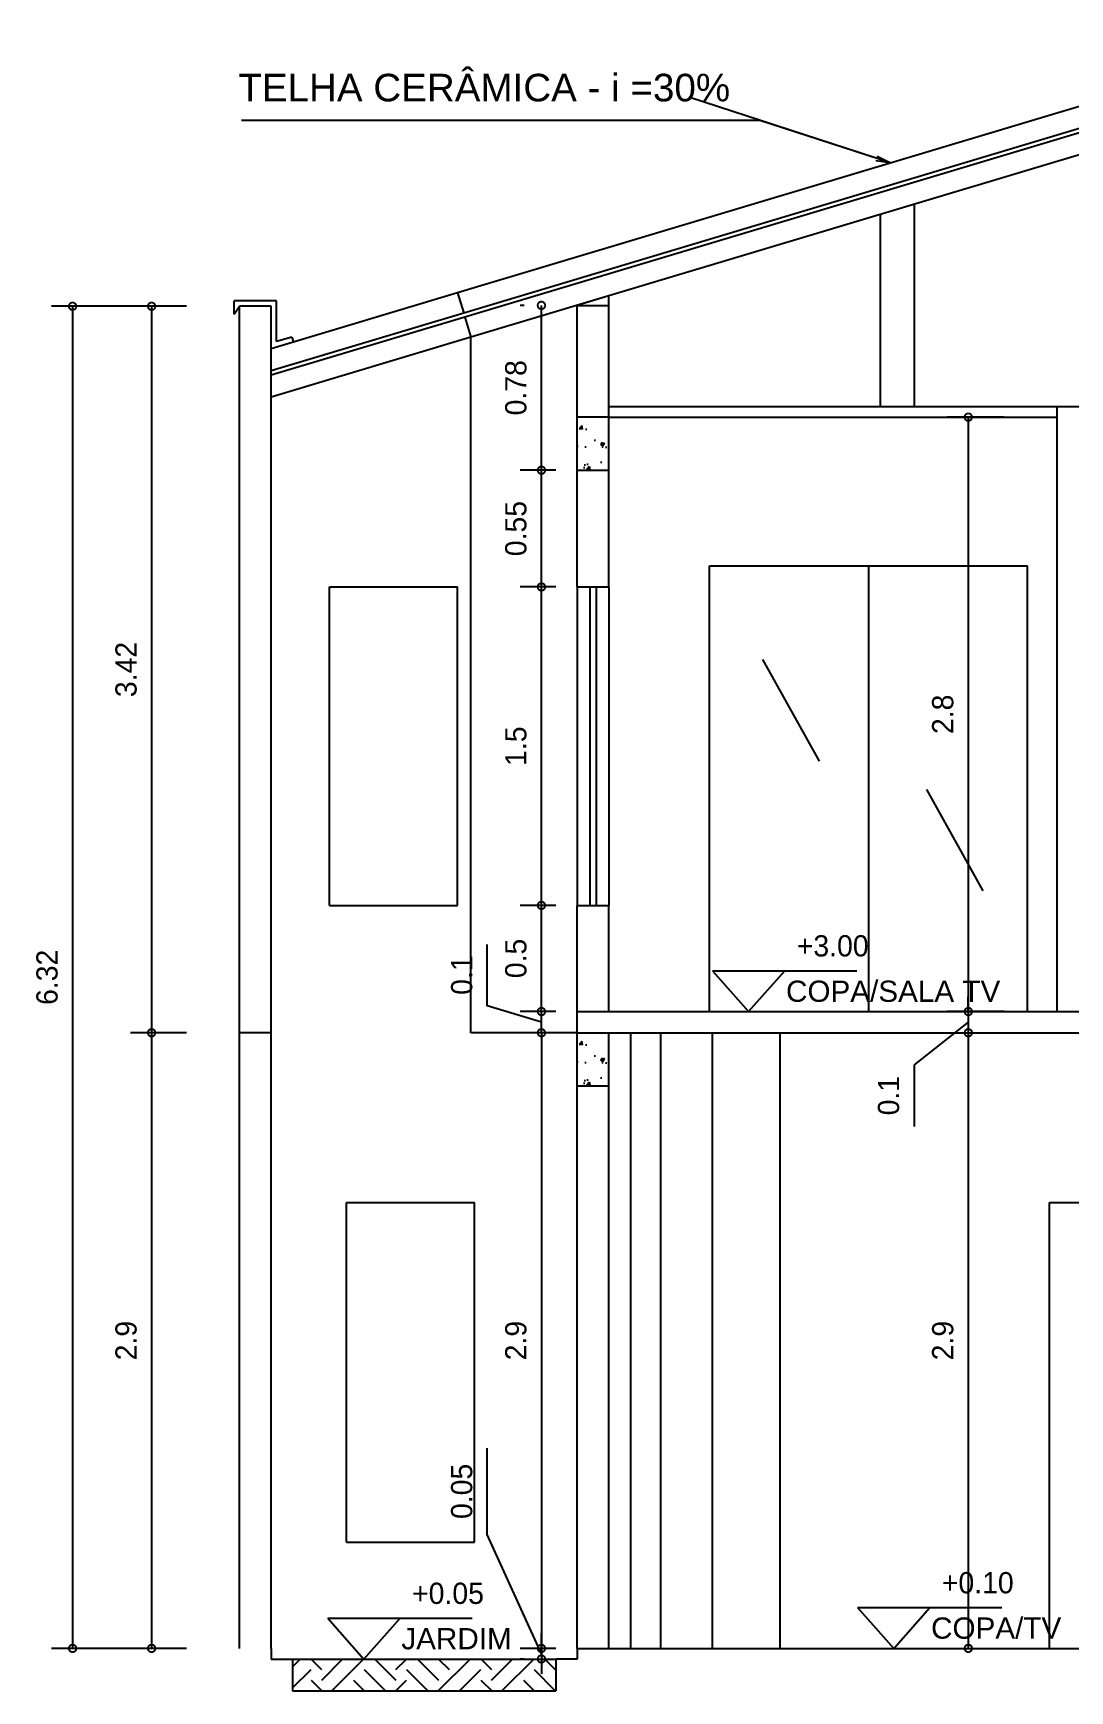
# Model space of a CAD drawing. Extents: x 130 to 509, y 87 to 225.
# Drawn here: x 372.58 to 377.46, y 141.76 to 149.57 of the extents above; entities that cross this region are included whole.
import ezdxf

# ---------------------------------------------------------------- set-up
doc = ezdxf.new("R2010")
doc.units = 0
doc.header["$LTSCALE"] = 7
doc.layers.get('0').update_dxf_attribs({"linetype": 'CONTINUOUS'})
doc.layers.get('DEFPOINTS').update_dxf_attribs({"linetype": 'CONTINUOUS'})
for name, color, linetype in [('02', 2, 'CONTINUOUS'), ('03', 3, 'CONTINUOUS'), ('04', 4, 'CONTINUOUS'), ('05', 5, 'CONTINUOUS'), ('06', 6, 'CONTINUOUS'), ('40', 4, 'CONTINUOUS'), ('50', 5, 'CONTINUOUS'), ('COTAS', 7, 'CONTINUOUS'), ('TEXTO', 3, 'CONTINUOUS')]:
    doc.layers.add(name, color=color, linetype=linetype)
doc.styles.add('ARIAL', font='arial.ttf', dxfattribs={"height": 0.075})
doc.dimstyles.get("Standard").update_dxf_attribs({"dimtxt": 0.18, "dimasz": 0.18, "dimexe": 0.18, "dimexo": 0.0625, "dimgap": 0.09, "dimtad": 0, "dimtih": 1, "dimtoh": 1, "dimdec": 4, "dimzin": 0, "dimdsep": 46, "dimtxsty": 'Standard', "dimcen": 0.09, "dimadec": 0, "dimazin": 0, "dimtfac": 1, "dimtdec": 4, "dimtofl": 0, "dimtmove": 0, "dimatfit": 3, "dimfxl": 1, "dimtolj": 1, "dimtzin": 0, "dimarcsym": 0})

# ---------------------------------------------------------------- blocks, each defined once
blk = doc.blocks.new('_DOTSMALL')
at = {"color": 0, "linetype": 'ByBlock', "const_width": 0.5}
blk.add_lwpolyline([(-0.0625, 0, 1), (0.0625, 0, 1)], format="xyb", close=True, dxfattribs=at)
blk = doc.blocks.new('*D281')
at = {"color": 0, "linetype": 'ByBlock'}
for p, q in [((471.9489, 144.8636), (471.9307, 144.8636)), ((472.0307, 144.8636), (472.0307, 141.9636)), ((472.0989, 141.9636), (471.9307, 141.9636))]:
    blk.add_line(p, q, dxfattribs=at)
at = {"layer": 'DEFPOINTS', "color": 0, "linetype": 'ByBlock'}
for p in [(472.1989, 144.8636), (472.0307, 141.9636), (472.3489, 141.9636)]:
    blk.add_point(p, dxfattribs=at)
at = {"color": 0, "linetype": 'ByBlock', "xscale": 0.07, "yscale": 0.07, "zscale": 0.07}
for p, rotation in [((472.0307, 144.8636), 90), ((472.0307, 141.9636), 270)]:
    blk.add_blockref('_DOTSMALL', p, dxfattribs=dict(at, rotation=rotation))
at = {"color": 2, "linetype": 'ByBlock', "insert": (471.9107, 143.4136), "char_height": 0.1, "attachment_point": 5, "rotation": 90}
blk.add_mtext('\\A1;2.9', dxfattribs=at)
blk = doc.blocks.new('*D282')
at = {"layer": 'COTAS', "color": 0}
for p, q in [((374.7178, 142.5), (374.7178, 142.9067)), ((374.9728, 141.9386), (374.7178, 142.5)), ((374.9728, 141.9636), (374.9728, 142.0336)), ((374.8909, 141.9136), (374.8728, 141.9136)), ((374.9728, 141.9636), (374.9728, 141.9136)), ((374.9728, 141.9636), (374.9728, 141.9136)), ((374.9728, 141.9136), (374.9728, 141.8436))]:
    blk.add_line(p, q, dxfattribs=at)
at = {"layer": 'DEFPOINTS', "color": 0}
for p in [(374.9728, 141.9136), (375.1409, 141.9136), (375.2909, 141.9636)]:
    blk.add_point(p, dxfattribs=at)
at = {"layer": 'COTAS', "color": 0, "xscale": 0.07, "yscale": 0.07, "zscale": 0.07}
for p, rotation in [((374.9728, 141.9636), 270), ((374.9728, 141.9136), 90)]:
    blk.add_blockref('_DOTSMALL', p, dxfattribs=dict(at, rotation=rotation))
at = {"layer": 'COTAS', "color": 2, "insert": (374.5978, 142.7033), "char_height": 0.1, "attachment_point": 5, "rotation": 90}
blk.add_mtext('\\A1;0.05', dxfattribs=at)
blk = doc.blocks.new('*D283')
at = {"layer": 'COTAS', "color": 0}
for p, q in [((374.7178, 144.9901), (374.7178, 145.2801)), ((374.9728, 144.9636), (374.9728, 145.0336)), ((374.9728, 144.9136), (374.7178, 144.9901)), ((375.0409, 144.9636), (374.8728, 144.9636)), ((374.9728, 144.8636), (374.9728, 144.9636)), ((374.9728, 144.8636), (374.9728, 144.9636)), ((374.9728, 144.8636), (374.9728, 144.7936))]:
    blk.add_line(p, q, dxfattribs=at)
at = {"layer": 'DEFPOINTS', "color": 0}
for p in [(374.9728, 144.9636), (375.2909, 144.9636), (375.1409, 144.8636)]:
    blk.add_point(p, dxfattribs=at)
at = {"layer": 'COTAS', "color": 0, "xscale": 0.07, "yscale": 0.07, "zscale": 0.07}
for p, rotation in [((374.9728, 144.9636), 270), ((374.9728, 144.8636), 90)]:
    blk.add_blockref('_DOTSMALL', p, dxfattribs=dict(at, rotation=rotation))
at = {"layer": 'COTAS', "color": 2, "insert": (374.5978, 145.1351), "char_height": 0.1, "attachment_point": 5, "rotation": 90}
blk.add_mtext('\\A1;0.1', dxfattribs=at)
blk = doc.blocks.new('*D284')
at = {"layer": 'COTAS', "color": 0}
for p, q in [((375.0409, 145.4636), (374.8728, 145.4636)), ((374.9728, 144.9636), (374.9728, 145.4636))]:
    blk.add_line(p, q, dxfattribs=at)
at = {"layer": 'DEFPOINTS', "color": 0}
for p in [(374.9728, 145.4636), (375.2909, 145.4636), (375.2909, 144.9636)]:
    blk.add_point(p, dxfattribs=at)
at = {"layer": 'COTAS', "color": 0, "xscale": 0.07, "yscale": 0.07, "zscale": 0.07}
for p, rotation in [((374.9728, 145.4636), 90), ((374.9728, 144.9636), 270)]:
    blk.add_blockref('_DOTSMALL', p, dxfattribs=dict(at, rotation=rotation))
at = {"layer": 'COTAS', "color": 2, "insert": (374.8528, 145.2136), "char_height": 0.1, "attachment_point": 5, "rotation": 90}
blk.add_mtext('\\A1;0.5', dxfattribs=at)
blk = doc.blocks.new('*D285')
at = {"layer": 'COTAS', "color": 0}
for p, q in [((375.0409, 146.9636), (374.8728, 146.9636)), ((374.9728, 145.4636), (374.9728, 146.9636))]:
    blk.add_line(p, q, dxfattribs=at)
at = {"layer": 'DEFPOINTS', "color": 0}
for p in [(374.9728, 146.9636), (375.2909, 146.9636), (375.2909, 145.4636)]:
    blk.add_point(p, dxfattribs=at)
at = {"layer": 'COTAS', "color": 0, "xscale": 0.07, "yscale": 0.07, "zscale": 0.07}
for p, rotation in [((374.9728, 146.9636), 90), ((374.9728, 145.4636), 270)]:
    blk.add_blockref('_DOTSMALL', p, dxfattribs=dict(at, rotation=rotation))
at = {"layer": 'COTAS', "color": 2, "insert": (374.8528, 146.2136), "char_height": 0.1, "attachment_point": 5, "rotation": 90}
blk.add_mtext('\\A1;1.5', dxfattribs=at)
blk = doc.blocks.new('*D286')
at = {"layer": 'COTAS', "color": 0}
for p, q in [((375.0409, 147.5136), (374.8728, 147.5136)), ((374.9728, 146.9636), (374.9728, 147.5136))]:
    blk.add_line(p, q, dxfattribs=at)
at = {"layer": 'DEFPOINTS', "color": 0}
for p in [(374.9728, 147.5136), (375.2909, 147.5136), (375.2909, 146.9636)]:
    blk.add_point(p, dxfattribs=at)
at = {"layer": 'COTAS', "color": 0, "xscale": 0.07, "yscale": 0.07, "zscale": 0.07}
for p, rotation in [((374.9728, 147.5136), 90), ((374.9728, 146.9636), 270)]:
    blk.add_blockref('_DOTSMALL', p, dxfattribs=dict(at, rotation=rotation))
at = {"layer": 'COTAS', "color": 2, "insert": (374.8528, 147.2386), "char_height": 0.1, "attachment_point": 5, "rotation": 90}
blk.add_mtext('\\A1;0.55', dxfattribs=at)
blk = doc.blocks.new('*D287')
at = {"layer": 'COTAS', "color": 0}
for p, q in [((374.8909, 148.2901), (374.8728, 148.2901)), ((374.9728, 147.5136), (374.9728, 148.2901))]:
    blk.add_line(p, q, dxfattribs=at)
at = {"layer": 'DEFPOINTS', "color": 0}
for p in [(374.9728, 148.2901), (375.1409, 148.2901), (375.2909, 147.5136)]:
    blk.add_point(p, dxfattribs=at)
at = {"layer": 'COTAS', "color": 0, "xscale": 0.07, "yscale": 0.07, "zscale": 0.07}
for p, rotation in [((374.9728, 148.2901), 90), ((374.9728, 147.5136), 270)]:
    blk.add_blockref('_DOTSMALL', p, dxfattribs=dict(at, rotation=rotation))
at = {"layer": 'COTAS', "color": 2, "insert": (374.8528, 147.9019), "char_height": 0.1, "attachment_point": 5, "rotation": 90}
blk.add_mtext('\\A1;0.78', dxfattribs=at)
blk = doc.blocks.new('*D288')
at = {"color": 0, "linetype": 'ByBlock'}
for p, q in [((470.3589, 148.2859), (470.0952, 148.2859)), ((470.1952, 148.2859), (470.1952, 144.8636)), ((470.3589, 144.8636), (470.0952, 144.8636))]:
    blk.add_line(p, q, dxfattribs=at)
at = {"layer": 'DEFPOINTS', "color": 0, "linetype": 'ByBlock'}
for p in [(470.6089, 148.2859), (470.1952, 144.8636), (470.6089, 144.8636)]:
    blk.add_point(p, dxfattribs=at)
at = {"color": 0, "linetype": 'ByBlock', "xscale": 0.07, "yscale": 0.07, "zscale": 0.07}
for p, rotation in [((470.1952, 148.2859), 90), ((470.1952, 144.8636), 270)]:
    blk.add_blockref('_DOTSMALL', p, dxfattribs=dict(at, rotation=rotation))
at = {"color": 2, "linetype": 'ByBlock', "insert": (470.0752, 146.5748), "char_height": 0.1, "attachment_point": 5, "rotation": 90}
blk.add_mtext('\\A1;3.42', dxfattribs=at)
blk = doc.blocks.new('*D289')
at = {"layer": 'COTAS', "color": 0}
for p, q in [((373.1373, 144.8636), (373.1373, 141.9636)), ((373.3009, 141.9636), (373.0373, 141.9636))]:
    blk.add_line(p, q, dxfattribs=at)
at = {"layer": 'DEFPOINTS', "color": 0}
for p in [(373.5509, 144.8636), (373.1373, 141.9636), (373.5509, 141.9636)]:
    blk.add_point(p, dxfattribs=at)
at = {"layer": 'COTAS', "color": 0, "xscale": 0.07, "yscale": 0.07, "zscale": 0.07}
for p, rotation in [((373.1373, 144.8636), 90), ((373.1373, 141.9636), 270)]:
    blk.add_blockref('_DOTSMALL', p, dxfattribs=dict(at, rotation=rotation))
at = {"layer": 'COTAS', "color": 2, "insert": (373.0173, 143.4136), "char_height": 0.1, "attachment_point": 5, "rotation": 90}
blk.add_mtext('\\A1;2.9', dxfattribs=at)
blk = doc.blocks.new('*D290')
at = {"color": 0, "linetype": 'ByBlock'}
for p, q in [((470.3589, 148.2859), (469.7231, 148.2859)), ((469.8231, 148.2859), (469.8231, 141.9636)), ((470.3589, 141.9636), (469.7231, 141.9636))]:
    blk.add_line(p, q, dxfattribs=at)
at = {"layer": 'DEFPOINTS', "color": 0, "linetype": 'ByBlock'}
for p in [(470.6089, 148.2859), (469.8231, 141.9636), (470.6089, 141.9636)]:
    blk.add_point(p, dxfattribs=at)
at = {"color": 0, "linetype": 'ByBlock', "xscale": 0.07, "yscale": 0.07, "zscale": 0.07}
for p, rotation in [((469.8231, 148.2859), 90), ((469.8231, 141.9636), 270)]:
    blk.add_blockref('_DOTSMALL', p, dxfattribs=dict(at, rotation=rotation))
at = {"color": 2, "linetype": 'ByBlock', "insert": (469.7031, 145.1248), "char_height": 0.1, "attachment_point": 5, "rotation": 90}
blk.add_mtext('\\A1;6.32', dxfattribs=at)
blk = doc.blocks.new('*D292')
at = {"color": 0, "linetype": 'ByBlock'}
for p, q in [((474.2089, 147.7636), (473.9408, 147.7636)), ((474.0408, 147.7636), (474.0408, 144.9636)), ((474.2089, 144.9636), (473.9408, 144.9636))]:
    blk.add_line(p, q, dxfattribs=at)
at = {"layer": 'DEFPOINTS', "color": 0, "linetype": 'ByBlock'}
for p in [(474.4589, 147.7636), (474.0408, 144.9636), (474.4589, 144.9636)]:
    blk.add_point(p, dxfattribs=at)
at = {"color": 0, "linetype": 'ByBlock', "xscale": 0.07, "yscale": 0.07, "zscale": 0.07}
for p, rotation in [((474.0408, 147.7636), 90), ((474.0408, 144.9636), 270)]:
    blk.add_blockref('_DOTSMALL', p, dxfattribs=dict(at, rotation=rotation))
at = {"color": 2, "linetype": 'ByBlock', "insert": (473.9208, 146.3636), "char_height": 0.1, "attachment_point": 5, "rotation": 90}
blk.add_mtext('\\A1;2.8', dxfattribs=at)
blk = doc.blocks.new('*D293')
at = {"layer": 'COTAS', "color": 0}
for p, q in [((376.9829, 144.9636), (376.9829, 145.0336)), ((376.9829, 144.9636), (376.9829, 144.8636)), ((376.9829, 144.9636), (376.9829, 144.8636)), ((376.9829, 144.9136), (376.7279, 144.7125)), ((376.7539, 144.8636), (376.8829, 144.8636)), ((376.9829, 144.8636), (376.9829, 144.7936)), ((376.7279, 144.7125), (376.7279, 144.4225))]:
    blk.add_line(p, q, dxfattribs=at)
at = {"layer": 'DEFPOINTS', "color": 0}
for p in [(377.4009, 144.9636), (376.9829, 144.8636), (377.0039, 144.8636)]:
    blk.add_point(p, dxfattribs=at)
at = {"layer": 'COTAS', "color": 0, "xscale": 0.07, "yscale": 0.07, "zscale": 0.07}
for p, rotation in [((376.9829, 144.9636), 270), ((376.9829, 144.8636), 90)]:
    blk.add_blockref('_DOTSMALL', p, dxfattribs=dict(at, rotation=rotation))
at = {"layer": 'COTAS', "color": 2, "insert": (376.6079, 144.5675), "char_height": 0.1, "attachment_point": 5, "rotation": 90}
blk.add_mtext('\\A1;0.1', dxfattribs=at)
blk = doc.blocks.new('*D294')
at = {"layer": 'COTAS', "color": 0}
for p, q in [((376.9829, 144.8636), (376.9829, 141.9636)), ((376.7539, 141.9636), (376.8829, 141.9636))]:
    blk.add_line(p, q, dxfattribs=at)
at = {"layer": 'DEFPOINTS', "color": 0}
for p in [(377.0039, 144.8636), (376.9829, 141.9636), (377.0039, 141.9636)]:
    blk.add_point(p, dxfattribs=at)
at = {"layer": 'COTAS', "color": 0, "xscale": 0.07, "yscale": 0.07, "zscale": 0.07}
for p, rotation in [((376.9829, 144.8636), 90), ((376.9829, 141.9636), 270)]:
    blk.add_blockref('_DOTSMALL', p, dxfattribs=dict(at, rotation=rotation))
at = {"layer": 'COTAS', "color": 2, "insert": (376.8629, 143.4136), "char_height": 0.1, "attachment_point": 5, "rotation": 90}
blk.add_mtext('\\A1;2.9', dxfattribs=at)

msp = doc.modelspace()

# ---------------------------------------------------------------- hatches: boundary and pattern name
at = {"layer": '02'}
h = msp.add_hatch(dxfattribs=at)
h.set_pattern_fill('AR-CONC', color=256, scale=0.001, style=0)
h.set_pattern_definition([(50, (-28.87222, 32.11421), (0.18218467, -0.015939086), [0.01905, -0.20955]), (355, (-28.87222, 32.11421), (-0.03524283, 0.19105664), [0.01524, -0.16764]), (100.451, (-28.85704, 32.11288), (0.1469425, 0.17511669), [0.01619, -0.17809]), (46.1842, (-28.87222, 32.16501), (0.27107904, -0.04204233), [0.028575, -0.314325]), (96.6356, (-28.84963, 32.1615), (0.23740423, 0.24742556), [0.024285, -0.267135]), (351.184, (-28.87222, 32.165), (0.2374046, 0.24742512), [0.02286, -0.25146]), (21, (-28.84682, 32.15231), (0.15161488, -0.10226552), [0.01905, -0.20955]), (326, (-28.84682, 32.15231), (0.06180203, 0.18418797), [0.01524, -0.16764]), (71.4514, (-28.83418, 32.14379), (0.21341649, 0.08192286), [0.01619, -0.17809]), (37.5, (-28.87222, 32.11421), (0.003088603, 0.084555039), [0, -0.165608, 0, -0.17018, 0, -0.168275]), (7.5, (-28.87222, 32.11421), (0.066819663, 0.100180575), [0, -0.097028, 0, -0.161798, 0, -0.064135]), (327.5, (-28.92886, 32.11421), (0.135590595, -0.005728744), [0, -0.0635, 0, -0.19812, 0, -0.26289]), (317.5, (-28.95426, 32.11421), (0.14812918, 0.02542649), [0, -0.08255, 0, -0.131572, 0, -0.18669])])
h.paths.add_polyline_path([(375.2909, 147.7636), (375.1409, 147.7636), (375.1409, 147.5136), (375.2909, 147.5136)])
h = msp.add_hatch(dxfattribs=at)
h.set_pattern_fill('AR-CONC', color=256, scale=0.001, style=0)
h.set_pattern_definition([(50, (-28.87222, 29.21421), (0.18218467, -0.015939086), [0.01905, -0.20955]), (355, (-28.87222, 29.21421), (-0.03524283, 0.19105664), [0.01524, -0.16764]), (100.451, (-28.85704, 29.21288), (0.1469425, 0.17511669), [0.01619, -0.17809]), (46.1842, (-28.87222, 29.26501), (0.27107904, -0.04204233), [0.028575, -0.314325]), (96.6356, (-28.84963, 29.2615), (0.23740423, 0.24742556), [0.024285, -0.267135]), (351.184, (-28.87222, 29.265), (0.2374046, 0.24742512), [0.02286, -0.25146]), (21, (-28.84682, 29.25231), (0.15161488, -0.10226552), [0.01905, -0.20955]), (326, (-28.84682, 29.25231), (0.06180203, 0.18418797), [0.01524, -0.16764]), (71.4514, (-28.83418, 29.24379), (0.21341649, 0.08192286), [0.01619, -0.17809]), (37.5, (-28.87222, 29.21421), (0.003088603, 0.084555039), [0, -0.165608, 0, -0.17018, 0, -0.168275]), (7.5, (-28.87222, 29.21421), (0.066819663, 0.100180575), [0, -0.097028, 0, -0.161798, 0, -0.064135]), (327.5, (-28.92886, 29.21421), (0.135590595, -0.005728744), [0, -0.0635, 0, -0.19812, 0, -0.26289]), (317.5, (-28.95426, 29.21421), (0.14812918, 0.02542649), [0, -0.08255, 0, -0.131572, 0, -0.18669])])
h.paths.add_polyline_path([(375.2909, 144.8636), (375.1409, 144.8636), (375.1409, 144.6136), (375.2909, 144.6136)])
h = msp.add_hatch(dxfattribs=at)
h.set_pattern_fill('SOLO2', color=256, scale=0.5, style=0)
h.set_pattern_definition([(45, (-24.46222, 32.21421), (0.1, 0.3), [0.28284271, -0.28284271]), (45, (-24.41222, 32.16421), (0.1, 0.3), [0.28284271, -0.28284271]), (315, (-24.36222, 32.1642), (0.3, 0.1), [0.14142136, -0.14142136]), (315, (-24.31222, 32.2142), (0.3, 0.1), [0.14142136, -0.14142136]), (315, (-24.26222, 32.2642), (0.3, 0.1), [0.14142136, -0.14142136]), (315, (-24.21222, 32.3142), (0.3, 0.1), [0.14142136, -0.14142136])])
h.paths.add_polyline_path([(373.8009, 141.9136), (373.8009, 141.7636), (375.0409, 141.7636), (375.0409, 141.9136)])

# ---------------------------------------------------------------- linework, layer by layer
for p, q in [((376.5124, 147.0636), (376.5124, 144.9636)), ((375.1409, 146.9636), (375.2909, 146.9636)), ((375.1409, 146.9636), (375.1409, 145.4636)), ((375.2909, 146.9636), (375.2909, 145.4636)), ((375.1409, 145.4636), (375.2909, 145.4636)), ((375.3933, 141.9636), (375.3933, 144.8636)), ((375.5348, 141.9636), (375.5348, 144.8636)), ((375.7786, 141.9636), (375.7786, 144.8636)), ((376.0968, 141.9636), (376.0968, 144.8636)), ((373.8009, 141.9136), (375.0409, 141.9136))]:
    msp.add_line(p, q, dxfattribs=at)
at = {"layer": '03'}
for p, q in [((373.7259, 148.3109), (373.5259, 148.3109)), ((373.5259, 148.248), (373.5259, 148.3109)), ((374.5783, 148.3491), (373.7009, 148.0859)), ((373.7259, 148.1195), (373.7259, 148.3109)), ((373.5259, 148.248), (373.5509, 148.2859)), ((374.607, 148.2533), (373.7009, 147.9815)), ((374.6125, 148.235), (373.7009, 147.9615)), ((374.6409, 148.1403), (373.7009, 147.8571)), ((373.7978, 148.1411), (373.7259, 148.1195)), ((373.7978, 148.1411), (373.805, 148.1171))]:
    msp.add_line(p, q, dxfattribs=at)
at = {"layer": '04'}
for p, q in [((375.7637, 144.9636), (375.7637, 147.0636)), ((375.7637, 147.0636), (377.261, 147.0636)), ((377.261, 144.9636), (377.261, 147.0636)), ((373.9751, 146.9636), (374.577, 146.9636)), ((373.9751, 145.4636), (373.9751, 146.9636)), ((374.577, 145.4636), (374.577, 146.9636)), ((375.2009, 146.9636), (375.2009, 145.4636)), ((375.2309, 146.9636), (375.2309, 145.4636)), ((373.9751, 145.4636), (374.577, 145.4636)), ((374.055, 142.4636), (374.055, 144.0636)), ((374.055, 144.0636), (374.6569, 144.0636)), ((374.6569, 142.4636), (374.6569, 144.0636)), ((377.3655, 141.9636), (377.3655, 144.0636)), ((377.3655, 144.0636), (378.1655, 144.0636)), ((374.055, 142.4636), (374.6569, 142.4636))]:
    msp.add_line(p, q, dxfattribs=at)
at = {"layer": '05'}
for p, q in [((374.6409, 144.8636), (374.6409, 148.1403)), ((375.2909, 147.8136), (377.4009, 147.8136)), ((375.2909, 147.7636), (377.4009, 147.7636)), ((375.1409, 144.8636), (374.6409, 144.8636))]:
    msp.add_line(p, q, dxfattribs=at)
at = {"layer": '06'}
for p, q in [((375.2909, 148.3351), (375.1409, 148.2901)), ((375.1409, 146.9636), (375.1409, 148.2901)), ((375.1409, 148.2901), (375.2909, 148.2901)), ((375.2909, 146.9636), (375.2909, 148.3351)), ((375.2909, 148.2901), (375.2909, 148.3351)), ((375.2909, 147.7636), (375.1409, 147.7636)), ((377.4009, 144.9636), (377.4009, 147.8136)), ((377.4009, 147.8136), (377.5509, 147.8136)), ((375.1409, 147.5136), (375.2909, 147.5136)), ((375.1409, 144.9636), (375.1409, 145.4636)), ((375.2909, 144.9636), (375.2909, 145.4636)), ((375.1409, 141.9636), (375.1409, 144.9636)), ((375.1409, 144.9636), (383.1209, 144.9636)), ((373.5509, 141.9636), (373.5509, 144.8636)), ((373.7009, 144.8636), (373.5509, 144.8636)), ((373.7009, 141.9636), (373.7009, 144.8636)), ((375.1409, 144.8636), (383.1209, 144.8636)), ((375.2909, 141.9636), (375.2909, 144.8636)), ((375.1409, 144.6136), (375.2909, 144.6136)), ((373.7009, 141.9636), (373.7009, 141.9136)), ((373.7009, 141.9136), (373.8009, 141.9136)), ((373.8009, 141.9136), (373.8009, 141.7636)), ((375.0409, 141.9136), (375.0409, 141.7636)), ((375.1409, 141.9136), (375.0409, 141.9136)), ((375.1409, 141.9636), (382.1765, 141.9636)), ((375.1409, 141.9636), (375.1409, 141.9136)), ((375.1409, 141.9636), (375.1409, 141.9136)), ((373.8009, 141.7636), (375.0409, 141.7636))]:
    msp.add_line(p, q, dxfattribs=at)
at = {"layer": '40'}
for p, q in [((378.6559, 149.448), (374.6125, 148.235)), ((378.6559, 149.3436), (374.6409, 148.1403)), ((376.7284, 148.7654), (376.7284, 147.8136)), ((376.5684, 148.7174), (376.5684, 147.8136)), ((374.6125, 148.235), (374.6409, 148.1403))]:
    msp.add_line(p, q, dxfattribs=at)
at = {"layer": '50'}
for p, q in [((378.6559, 149.5724), (374.5783, 148.3491)), ((378.6559, 149.468), (374.607, 148.2533)), ((374.5783, 148.3491), (374.607, 148.2533)), ((373.5509, 144.8636), (373.5509, 148.2859)), ((373.7009, 148.2859), (373.5509, 148.2859)), ((373.7009, 144.8636), (373.7009, 148.2859))]:
    msp.add_line(p, q, dxfattribs=at)
at = {"layer": 'COTAS'}
for p, q in [((376.0141, 146.6212), (376.28, 146.143)), ((376.7853, 146.0102), (377.0512, 145.532)), ((375.7786, 145.1561), (375.9485, 144.9636)), ((375.7786, 145.1561), (376.4584, 145.1561)), ((375.9485, 144.9636), (376.1184, 145.1561)), ((376.4616, 142.1561), (377.1414, 142.1561)), ((376.4616, 142.1561), (376.6316, 141.9636)), ((376.6316, 141.9636), (376.8015, 142.1561)), ((373.9673, 142.1061), (374.647, 142.1061)), ((373.9673, 142.1061), (374.1372, 141.9136)), ((374.1372, 141.9136), (374.3071, 142.1061))]:
    msp.add_line(p, q, dxfattribs=at)

# ---------------------------------------------------------------- texts
for s, p in [('+3.00', (376.1752, 145.2231)), ('+0.10', (376.8582, 142.2231)), ('+0.05', (374.3638, 142.1731))]:
    msp.add_text(s, height=0.1, dxfattribs=at).set_placement(p)
at = {"layer": 'TEXTO', "style": 'ARIAL'}
for s, p in [('COPA/SALA TV', (376.1244, 145.0093)), ('JARDIM', (374.3131, 141.9593)), ('COPA/TV', (376.8075, 142.0093))]:
    msp.add_text(s, height=0.1, dxfattribs=at).set_placement(p)
at = {"layer": 'TEXTO', "insert": (375.8614, 149.3151), "char_height": 0.13, "attachment_point": 6, "style": 'ARIAL'}
msp.add_mtext('TELHA CERÂMICA - i =30%', dxfattribs=at)

# ---------------------------------------------------------------- dimensions: what is measured, and where the dimension line sits
at = {"layer": 'COTAS'}
for base, p1, p2, picture, middle in [((372.7652, 141.9636), (373.5509, 148.2859), (373.5509, 141.9636), '*D290', (372.6452, 145.1248)), ((373.1373, 144.8636), (373.5509, 148.2859), (373.5509, 144.8636), '*D288', (373.0173, 146.5748)), ((376.9829, 144.9636), (377.4009, 147.7636), (377.4009, 144.9636), '*D292', (376.8629, 146.3636)), ((374.9728, 141.9636), (375.1409, 144.8636), (375.2909, 141.9636), '*D281', (374.8528, 143.4136))]:
    dim = msp.add_linear_dim(base=base, p1=p1, p2=p2, angle=90, dimstyle='Standard', override={"dimtxt": 0.1, "dimasz": 0.07, "dimexe": 0.1, "dimexo": 0.25, "dimgap": 0.07, "dimtad": 1, "dimtih": 0, "dimtoh": 0, "dimdec": 2, "dimzin": 8, "dimblk1": 'DOTSMALL', "dimblk2": 'DOTSMALL', "dimsah": 1, "dimcen": -0.1, "dimclrt": 2, "dimtdec": 2, "dimtofl": 1}, dxfattribs=at)
    dim.commit()
    dim.dimension.update_dxf_attribs({"geometry": picture, "text_midpoint": middle, "insert": (-97.0579, 0)})
for base, p1, p2, picture, middle in [((374.9728, 148.2901), (375.2909, 147.5136), (375.1409, 148.2901), '*D287', (374.8528, 147.9019)), ((374.9728, 147.5136), (375.2909, 146.9636), (375.2909, 147.5136), '*D286', (374.8528, 147.2386)), ((374.9728, 146.9636), (375.2909, 145.4636), (375.2909, 146.9636), '*D285', (374.8528, 146.2136)), ((374.9728, 145.4636), (375.2909, 144.9636), (375.2909, 145.4636), '*D284', (374.8528, 145.2136)), ((374.9728, 144.9636), (375.1409, 144.8636), (375.2909, 144.9636), '*D283', (374.5978, 145.0601)), ((373.1373, 141.9636), (373.5509, 144.8636), (373.5509, 141.9636), '*D289', (373.0173, 143.4136)), ((376.9829, 141.9636), (377.0039, 144.8636), (377.0039, 141.9636), '*D294', (376.8629, 143.4136))]:
    dim = msp.add_linear_dim(base=base, p1=p1, p2=p2, angle=90, dimstyle='Standard', override={"dimtxt": 0.1, "dimasz": 0.07, "dimexe": 0.1, "dimexo": 0.25, "dimgap": 0.07, "dimtad": 1, "dimtih": 0, "dimtoh": 0, "dimdec": 2, "dimzin": 8, "dimblk1": 'DOTSMALL', "dimblk2": 'DOTSMALL', "dimsah": 1, "dimcen": -0.1, "dimse1": 1, "dimclrt": 2, "dimtdec": 2, "dimtofl": 1, "dimtmove": 1}, dxfattribs=at)
    dim.commit()
    dim.dimension.update_dxf_attribs({"geometry": picture, "text_midpoint": middle})
for base, p1, p2, picture, middle in [((376.9829, 144.8636), (377.4009, 144.9636), (377.0039, 144.8636), '*D293', (376.7279, 144.6425)), ((374.9728, 141.9136), (375.2909, 141.9636), (375.1409, 141.9136), '*D282', (374.7178, 142.57))]:
    dim = msp.add_linear_dim(base=base, p1=p1, p2=p2, angle=90, dimstyle='Standard', override={"dimtxt": 0.1, "dimasz": 0.07, "dimexe": 0.1, "dimexo": 0.25, "dimgap": 0.07, "dimtad": 1, "dimtih": 0, "dimtoh": 0, "dimdec": 2, "dimzin": 8, "dimblk1": 'DOTSMALL', "dimblk2": 'DOTSMALL', "dimsah": 1, "dimcen": -0.1, "dimse1": 1, "dimclrt": 2, "dimtdec": 2, "dimtofl": 1, "dimtmove": 1}, dxfattribs=at)
    dim.commit()
    dim.dimension.update_dxf_attribs({"geometry": picture, "text_midpoint": middle, "dimtype": 160})

# ---------------------------------------------------------------- leaders
at = {"layer": 'COTAS', "annotation_type": 0, "has_hookline": 1, "hookline_direction": 1, "text_width": 2.3007}
msp.add_leader([(376.6171, 148.9608), (376.0014, 149.1613), (375.9314, 149.1613)], dimstyle='Standard', override={"dimtxt": 0.07, "dimasz": 0.07, "dimexe": 0.07, "dimexo": 0.07, "dimgap": 0.07, "dimtad": 1, "dimtih": 0, "dimtoh": 0, "dimzin": 8, "dimcen": 0.07, "dimse1": 1, "dimldrblk": 'OPEN'}, dxfattribs=at)

doc.saveas('drawing.dxf')
